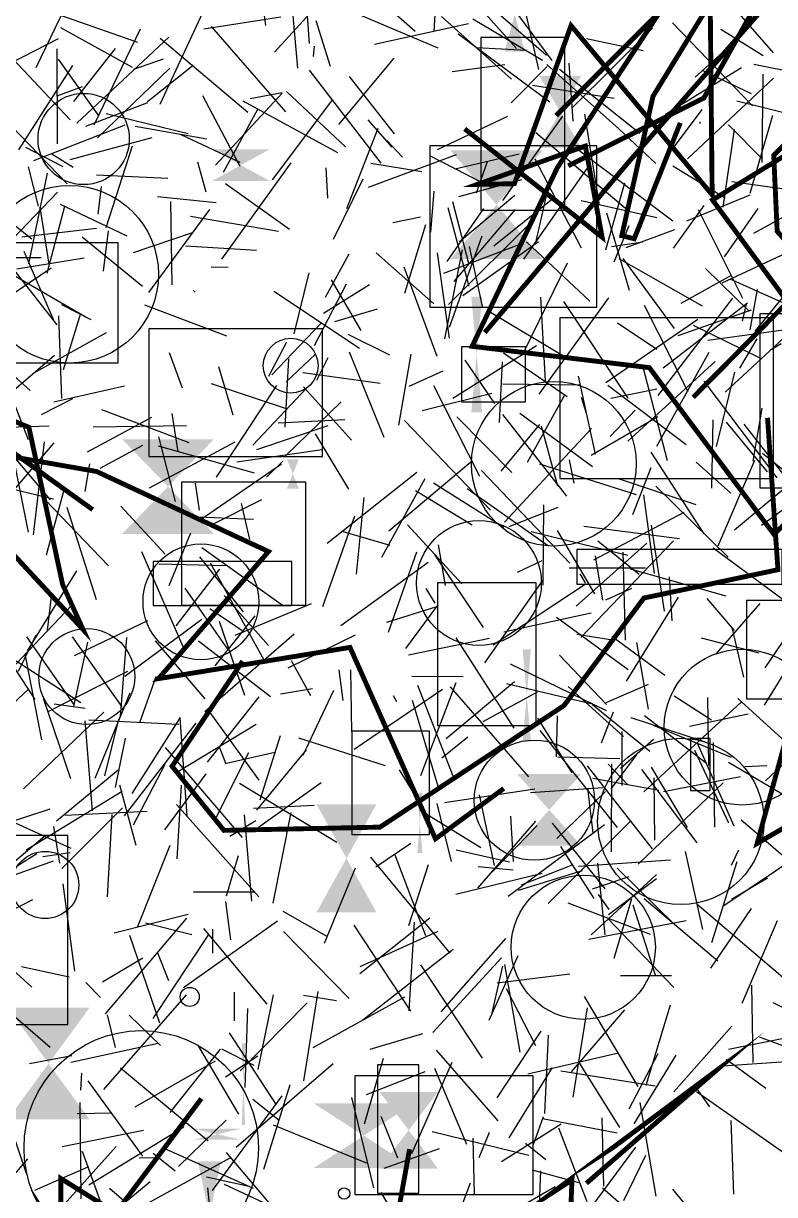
# Model space of a CAD drawing. Extents: x 39652501 to 39653363, y 39457785 to 39458687.
# Drawn here: x 39653033.3 to 39653110.2, y 39458307.1 to 39458427.1 of the extents above; entities that cross this region are included whole.
import ezdxf

# ---------------------------------------------------------------- set-up
doc = ezdxf.new("R2010")
doc.units = 0
doc.layers.get('0').update_dxf_attribs({"linetype": 'CONTINUOUS'})

msp = doc.modelspace()

# ---------------------------------------------------------------- linework, layer by layer
for p, q in [((39653063.8236, 39458434.742), (39653073.3767, 39458426.2885)), ((39653075.3291, 39458426.2675), (39653075.8608, 39458435.3297)), ((39653061.9146, 39458433.484), (39653062.5291, 39458425.0163)), ((39653039.3222, 39458432.4919), (39653034.5347, 39458422.5347)), ((39653058.0855, 39458426.8784), (39653057.3127, 39458432.7211)), ((39653080.3468, 39458432.8262), (39653087.3892, 39458423.2737)), ((39653110.1071, 39458424.0801), (39653102.6657, 39458432.6)), ((39653066.3627, 39458432.2386), (39653058.971, 39458424.1295)), ((39653083.7538, 39458424.5309), (39653077.5084, 39458431.5283)), ((39653086.8485, 39458423.8123), (39653078.267, 39458431.2854)), ((39653060.7087, 39458429.3945), (39653061.3477, 39458422.4841)), ((39653086.0445, 39458422.3567), (39653084.6308, 39458428.6625)), ((39653044.9776, 39458425.1393), (39653035.0519, 39458428.6107)), ((39653051.6433, 39458428.2308), (39653047.2345, 39458418.7877)), ((39653051.7236, 39458426.5436), (39653059.6192, 39458427.7682)), ((39653075.7472, 39458424.5405), (39653066.8516, 39458428.2942)), ((39653083.2444, 39458421.3752), (39653076.0992, 39458427.799)), ((39653079.3028, 39458427.5673), (39653086.4342, 39458423.3015)), ((39653028.8707, 39458426.9353), (39653038.0275, 39458417.1865)), ((39653044.4456, 39458422.5772), (39653037.08, 39458426.643)), ((39653040.5088, 39458416.6899), (39653045.2559, 39458426.5446)), ((39653060.132, 39458418.0065), (39653052.5145, 39458426.76)), ((39653063.1998, 39458427.3889), (39653064.6716, 39458422.701)), ((39653069.219, 39458424.961), (39653078.8425, 39458427.0689)), ((39653089.5064, 39458418.4793), (39653097.7086, 39458426.5961)), ((39653107.9342, 39458418.6476), (39653099.7359, 39458427.158)), ((39653109.0372, 39458423.7778), (39653104.7135, 39458426.4544)), ((39653036.8134, 39458425.4921), (39653027.0016, 39458420.5122)), ((39653038.7156, 39458416.8736), (39653048.1358, 39458425.6621)), ((39653056.2361, 39458417.9589), (39653047.2646, 39458425.5271)), ((39653077.7851, 39458426.002), (39653087.1817, 39458419.0597)), ((39653096.7618, 39458424.2796), (39653090.9414, 39458425.4997)), ((39653105.9396, 39458425.0472), (39653102.0663, 39458421.5668)), ((39653036.7528, 39458414.7346), (39653036.728, 39458424.4714)), ((39653038.4119, 39458419.0776), (39653042.672, 39458424.5054)), ((39653062.9854, 39458423.6813), (39653063.0604, 39458424.7374)), ((39653084.7939, 39458424.3233), (39653079.6638, 39458424.5759)), ((39653032.7949, 39458414.1263), (39653038.3106, 39458422.7671)), ((39653040.9976, 39458417.5918), (39653036.8488, 39458423.4221)), ((39653047.584, 39458423.427), (39653044.5324, 39458422.3455)), ((39653045.9768, 39458419.092), (39653050.6332, 39458422.7928)), ((39653071.2136, 39458423.5221), (39653065.5373, 39458416.7274)), ((39653082.5744, 39458422.8339), (39653077.1768, 39458422.1255)), ((39653083.2247, 39458418.9377), (39653086.9124, 39458422.6573)), ((39653094.2582, 39458416.27), (39653086.8707, 39458422.8828)), ((39653089.5852, 39458417.0675), (39653089.1491, 39458423.0114)), ((39653112.7351, 39458421.9577), (39653108.0794, 39458422.8631)), ((39653040.8534, 39458415.3649), (39653048.2686, 39458422.4994)), ((39653069.8933, 39458412.7548), (39653062.5474, 39458422.3033)), ((39653071.2736, 39458415.7688), (39653066.6516, 39458421.6607)), ((39653088.1611, 39458422.4065), (39653096.4014, 39458415.8434)), ((39653099.049, 39458417.7872), (39653106.8352, 39458422.5811)), ((39653101.3002, 39458413.2185), (39653110.0966, 39458421.4656)), ((39653107.8304, 39458419.8718), (39653102.9025, 39458422.2121)), ((39653108.9517, 39458412.8328), (39653109.047, 39458421.883)), ((39653039.2611, 39458420.5861), (39653036.6901, 39458419.622)), ((39653085.423, 39458420.7454), (39653093.781, 39458419.4344)), ((39653051.5972, 39458419.6803), (39653055.429, 39458412.4661)), ((39653059.7648, 39458419.9251), (39653052.939, 39458412.5668)), ((39653055.7233, 39458419.1662), (39653065.421, 39458413.8629)), ((39653056.4754, 39458419.3736), (39653059.756, 39458419.9876)), ((39653058.7853, 39458411.0475), (39653064.9563, 39458419.2907)), ((39653066.2416, 39458414.4442), (39653060.1928, 39458420.0984)), ((39653112.5568, 39458417.5668), (39653106.3569, 39458419.1132)), ((39653045.971, 39458418.9533), (39653039.5997, 39458416.5153)), ((39653053.7681, 39458411.838), (39653057.2804, 39458418.3027)), ((39653099.8593, 39458414.3291), (39653102.7945, 39458418.2694)), ((39653037.7222, 39458410.6579), (39653031.025, 39458417.5892)), ((39653034.3137, 39458413.0277), (39653043.68, 39458416.6854)), ((39653050.1241, 39458415.7793), (39653041.731, 39458417.8292)), ((39653068.5519, 39458417.1878), (39653071.0146, 39458414.408)), ((39653082.8618, 39458417.5499), (39653075.6572, 39458414.126)), ((39653088.485, 39458417.5874), (39653082.3416, 39458408.9296)), ((39653090.7242, 39458417.7938), (39653092.2465, 39458408.4711)), ((39653102.5931, 39458416.8162), (39653102.582, 39458416.9828)), ((39653108.9824, 39458413.1591), (39653105.4734, 39458416.6912)), ((39653107.7213, 39458409.7041), (39653110.0438, 39458417.6922)), ((39653044.7109, 39458416.5549), (39653052.056, 39458415.2433)), ((39653049.3647, 39458415.7085), (39653055.4182, 39458412.8617)), ((39653069.5564, 39458416.3317), (39653066.3397, 39458408.08)), ((39653094.9503, 39458408.1086), (39653085.7595, 39458415.8556)), ((39653098.0431, 39458412.7179), (39653094.2843, 39458416.2598)), ((39653104.9366, 39458408.2656), (39653106.0972, 39458416.2244)), ((39653033.4817, 39458414.4156), (39653037.275, 39458412.4351)), ((39653038.0274, 39458413.1392), (39653046.4583, 39458415.3785)), ((39653041.7392, 39458406.1768), (39653044.4397, 39458414.5503)), ((39653072.0849, 39458413.3672), (39653070.4966, 39458415.0759)), ((39653099.7752, 39458406.8292), (39653089.8412, 39458414.3138)), ((39653036.1477, 39458413.723), (39653038.349, 39458412.366)), ((39653068.6009, 39458410.3055), (39653077.633, 39458413.658)), ((39653074.8437, 39458413.5616), (39653081.1645, 39458410.2862)), ((39653077.4678, 39458412.1736), (39653084.0601, 39458413.7088)), ((39653085.6379, 39458413.1997), (39653090.4002, 39458404.1017)), ((39653034.7861, 39458408.3693), (39653033.7769, 39458412.3729)), ((39653051.0872, 39458412.8958), (39653051.9361, 39458409.8312)), ((39653060.6462, 39458412.8033), (39653053.5336, 39458402.9389)), ((39653064.4445, 39458409.1614), (39653064.2732, 39458412.2913)), ((39653074.0862, 39458411.8835), (39653068.8544, 39458412.7221)), ((39653080.7692, 39458412.9107), (39653079.6247, 39458409.6982)), ((39653084.5098, 39458402.9212), (39653091.0045, 39458412.2074)), ((39653105.1331, 39458409.1685), (39653099.7807, 39458412.4666)), ((39653034.1156, 39458404.9591), (39653025.5145, 39458411.777)), ((39653033.7912, 39458402.429), (39653035.7218, 39458411.7348)), ((39653040.7304, 39458411.5796), (39653048.0507, 39458411.2332)), ((39653053.943, 39458410.6707), (39653060.518, 39458405.9829)), ((39653068.0381, 39458411.1376), (39653065.0036, 39458404.9327)), ((39653084.2724, 39458411.0606), (39653077.8225, 39458409.3018)), ((39653092.9269, 39458403.8934), (39653094.8723, 39458410.7419)), ((39653114.2865, 39458409.6567), (39653105.8274, 39458410.8582)), ((39653036.7528, 39458409.774), (39653027.7028, 39458400.4041)), ((39653041.2043, 39458410.3663), (39653040.8607, 39458407.5364)), ((39653075.0018, 39458405.6856), (39653075.3349, 39458409.9047)), ((39653083.6121, 39458409.4434), (39653077.9391, 39458404.7127)), ((39653087.0547, 39458410.4778), (39653085.6827, 39458404.4606)), ((39653101.2296, 39458406.869), (39653107.7256, 39458409.5022)), ((39653115.3713, 39458409.5938), (39653108.0499, 39458405.5444)), ((39653034.9231, 39458408.2526), (39653035.8667, 39458402.4191)), ((39653037.4617, 39458408.3212), (39653035.6588, 39458401.4386)), ((39653043.8933, 39458405.2677), (39653037.0434, 39458408.5102)), ((39653053.0054, 39458408.6893), (39653046.9953, 39458409.2992)), ((39653048.3227, 39458408.8423), (39653048.4659, 39458400.2929)), ((39653078.8953, 39458402.4716), (39653077.2421, 39458408.8118)), ((39653087.4969, 39458409.1218), (39653081.4369, 39458404.2455)), ((39653090.407, 39458408.9261), (39653098.15, 39458407.1875)), ((39653099.8483, 39458404.0386), (39653102.9919, 39458408.4347)), ((39653046.0989, 39458399.4978), (39653052.3519, 39458408.0292)), ((39653059.4038, 39458405.7685), (39653050.3798, 39458407.2874)), ((39653073.9223, 39458407.2192), (39653071.0875, 39458406.6578)), ((39653076.6734, 39458402.6813), (39653080.4376, 39458408.103)), ((39653078.914, 39458400.132), (39653076.7742, 39458408.1761)), ((39653085.6504, 39458407.0926), (39653076.8151, 39458398.2828)), ((39653083.639, 39458408.0236), (39653077.3347, 39458400.6467)), ((39653095.3319, 39458399.7158), (39653093.0091, 39458407.6502)), ((39653102.3989, 39458408.0133), (39653106.9346, 39458398.915)), ((39653108.5023, 39458408.1246), (39653105.0336, 39458403.1712)), ((39653033.1078, 39458405.2176), (39653040.7297, 39458406.1027)), ((39653072.3137, 39458399.439), (39653074.4751, 39458406.4895)), ((39653093.7776, 39458402.6462), (39653095.322, 39458406.39)), ((39653095.0166, 39458404.1227), (39653099.991, 39458405.972)), ((39653045.4462, 39458400.1324), (39653039.2735, 39458405.1716)), ((39653041.4705, 39458401.6801), (39653041.9537, 39458405.8132)), ((39653044.5383, 39458403.6215), (39653050.5729, 39458405.6532)), ((39653076.9098, 39458395.9656), (39653080.2463, 39458405.3153)), ((39653078.2565, 39458399.2041), (39653086.0356, 39458404.7342)), ((39653084.7862, 39458404.7091), (39653091.2705, 39458398.6088)), ((39653096.7151, 39458404.6594), (39653093.5145, 39458404.1716)), ((39653104.8539, 39458400.4903), (39653114.0883, 39458404.8339)), ((39653030.5821, 39458403.9108), (39653036.6925, 39458396.1867)), ((39653036.3933, 39458396.5821), (39653033.3442, 39458403.7067)), ((39653049.866, 39458404.3025), (39653057.1445, 39458403.8361)), ((39653064.186, 39458399.0166), (39653066.6282, 39458403.4599)), ((39653075.2935, 39458398.3353), (39653069.3918, 39458403.5838)), ((39653076.9223, 39458394.8193), (39653075.6865, 39458403.5638)), ((39653084.4623, 39458404.5675), (39653076.3052, 39458401.4553)), ((39653076.4162, 39458394.7415), (39653078.2495, 39458403.8705)), ((39653078.9251, 39458404.2216), (39653080.2953, 39458397.9266)), ((39653108.211, 39458395.5404), (39653115.1906, 39458404.0778)), ((39653025.6188, 39458403.102), (39653035.0642, 39458403.0835)), ((39653039.4635, 39458403.0252), (39653032.5624, 39458401.8894)), ((39653088.9536, 39458402.5019), (39653084.6136, 39458393.6251)), ((39653094.2433, 39458402.9934), (39653102.7811, 39458398.1571)), ((39653099.9497, 39458395.8323), (39653094.7136, 39458403.0043)), ((39653029.7896, 39458397.7719), (39653036.098, 39458402.0516)), ((39653031.392, 39458401.7846), (39653039.5933, 39458397.0367)), ((39653052.5007, 39458402.1353), (39653054.2212, 39458402.0869)), ((39653060.9913, 39458395.2644), (39653062.5292, 39458401.53)), ((39653072.2152, 39458402.1339), (39653075.6167, 39458392.9829)), ((39653100.6245, 39458398.4164), (39653105.8088, 39458401.2957)), ((39653103.1189, 39458401.9691), (39653107.6176, 39458397.5823)), ((39653066.3348, 39458400.3574), (39653063.0257, 39458394.031)), ((39653068.7052, 39458400.3083), (39653063.987, 39458397.3412)), ((39653064.7675, 39458400.8055), (39653067.8149, 39458395.6168)), ((39653115.3227, 39458396.5416), (39653105.6454, 39458400.8802)), ((39653050.6561, 39458399.7389), (39653050.8585, 39458399.5445)), ((39653058.9035, 39458399.6286), (39653067.6947, 39458393.7875)), ((39653093.1864, 39458398.9726), (39653086.0712, 39458389.0814)), ((39653086.7375, 39458390.4485), (39653086.2795, 39458399.0255)), ((39653098.2973, 39458388.9641), (39653105.9199, 39458398.9244)), ((39653107.7102, 39458395.6931), (39653108.4723, 39458399.807)), ((39653040.1979, 39458396.7076), (39653037.2009, 39458398.2422)), ((39653045.6639, 39458398.2367), (39653054.0628, 39458395.0533)), ((39653069.504, 39458397.8129), (39653065.1356, 39458396.4911)), ((39653089.1872, 39458392.6164), (39653080.7649, 39458397.6566)), ((39653095.2079, 39458388.673), (39653088.6238, 39458398.5729)), ((39653101.3603, 39458389.343), (39653096.879, 39458398.1801)), ((39653107.4363, 39458398.4069), (39653098.8053, 39458391.7483)), ((39653107.8232, 39458397.6855), (39653100.3114, 39458395.0664)), ((39653106.9393, 39458396.5851), (39653107.3489, 39458398.3011)), ((39653036.8451, 39458397.1109), (39653037.1625, 39458388.6434)), ((39653037.3608, 39458391.6324), (39653039.1258, 39458397.3875)), ((39653063.739, 39458396.3297), (39653058.7012, 39458391.0571)), ((39653102.3605, 39458396.754), (39653092.909, 39458390.2575)), ((39653098.1623, 39458393.6744), (39653094.1144, 39458396.3657)), ((39653033.9306, 39458389.4516), (39653026.8224, 39458395.888)), ((39653034.2267, 39458391.1966), (39653041.7626, 39458395.3974)), ((39653066.4915, 39458395.237), (39653070.7645, 39458393.1179)), ((39653101.8635, 39458396.1724), (39653108.7089, 39458392.8272)), ((39653103.3717, 39458394.6128), (39653112.6409, 39458395.9004)), ((39653060.1906, 39458394.4064), (39653058.3526, 39458390.9093)), ((39653085.8291, 39458394.0294), (39653077.2641, 39458388.6521)), ((39653111.1303, 39458394.8408), (39653105.1405, 39458389.2828)), ((39653106.6399, 39458391.7621), (39653108.4364, 39458394.7558)), ((39653109.8961, 39458393.6865), (39653110.8755, 39458394.2683)), ((39653027.956, 39458385.8233), (39653036.437, 39458393.0746)), ((39653033.7686, 39458384.4201), (39653030.3145, 39458393.2439)), ((39653049.5593, 39458389.6949), (39653048.2039, 39458393.3134)), ((39653060.0738, 39458385.7073), (39653060.4576, 39458392.7084)), ((39653060.1728, 39458390.3616), (39653063.1686, 39458393.171)), ((39653063.3213, 39458390.524), (39653064.4873, 39458392.8467)), ((39653070.2028, 39458384.646), (39653066.6623, 39458393.3842)), ((39653072.9308, 39458393.1952), (39653071.6979, 39458385.9042)), ((39653082.4302, 39458393.3233), (39653088.958, 39458388.8327)), ((39653103.4692, 39458393.3417), (39653098.126, 39458383.7137)), ((39653053.2231, 39458391.9116), (39653054.709, 39458386.979)), ((39653076.2322, 39458391.452), (39653072.7499, 39458389.8599)), ((39653081.5612, 39458388.1372), (39653078.4969, 39458392.5575)), ((39653082.3052, 39458392.3854), (39653081.9936, 39458386.1799)), ((39653104.1363, 39458392.4338), (39653095.1598, 39458384.2568)), ((39653096.7041, 39458391.8885), (39653099.1993, 39458382.3032)), ((39653061.8886, 39458391.3143), (39653069.7924, 39458390.2034)), ((39653090.0792, 39458390.9162), (39653091.822, 39458382.9411)), ((39653102.978, 39458390.4184), (39653110.4467, 39458380.5273)), ((39653104.2728, 39458383.7276), (39653106.1407, 39458391.3301)), ((39653036.3587, 39458388.309), (39653043.6056, 39458389.9403)), ((39653052.4983, 39458390.1926), (39653060.0843, 39458387.6433)), ((39653053.0486, 39458380.5855), (39653059.2232, 39458389.9855)), ((39653062.2476, 39458389.716), (39653056.7607, 39458383.8437)), ((39653061.9482, 39458389.8537), (39653066.8734, 39458384.3657)), ((39653081.2508, 39458389.1459), (39653074.1138, 39458387.3963)), ((39653075.2594, 39458389.9704), (39653079.9681, 39458380.6725)), ((39653082.3624, 39458390.1435), (39653090.2445, 39458390.0501)), ((39653093.123, 39458390.0061), (39653101.1653, 39458383.927)), ((39653093.4416, 39458388.6771), (39653098.1557, 39458389.6412)), ((39653035.1187, 39458387.0161), (39653038.3071, 39458388.6482)), ((39653065.8201, 39458388.29), (39653060.1037, 39458382.7614)), ((39653084.9044, 39458382.1287), (39653088.7022, 39458388.9541)), ((39653090.9828, 39458387.0131), (39653090.4335, 39458388.7471)), ((39653039.8076, 39458383.1895), (39653046.4159, 39458386.7367)), ((39653050.2509, 39458384.1056), (39653041.2906, 39458387.4647)), ((39653048.4626, 39458387.0919), (39653049.0871, 39458383.1833)), ((39653077.6529, 39458386.7556), (39653083.2942, 39458381.0425)), ((39653082.3269, 39458387.0147), (39653088.9016, 39458378.6408)), ((39653091.5499, 39458381.6343), (39653084.1269, 39458387.1175)), ((39653091.4072, 39458382.8526), (39653098.2599, 39458386.8106)), ((39653093.3518, 39458384.7591), (39653095.9378, 39458387.4584)), ((39653108.0144, 39458382.2358), (39653108.9442, 39458387.6673)), ((39653035.8848, 39458385.8018), (39653029.0266, 39458385.5866)), ((39653049.9626, 39458385.8527), (39653040.4118, 39458385.7036)), ((39653064.4498, 39458385.8287), (39653057.1221, 39458383.394)), ((39653066.1868, 39458386.4631), (39653059.3645, 39458386.0996)), ((39653072.3041, 39458386.3928), (39653081.1042, 39458377.1863)), ((39653086.118, 39458385.9898), (39653082.1761, 39458381.1841)), ((39653082.534, 39458375.9769), (39653091.4594, 39458385.5598)), ((39653086.3136, 39458385.8361), (39653087.9737, 39458379.6993)), ((39653103.9013, 39458386.4724), (39653103.7323, 39458379.4413)), ((39653109.4943, 39458381.1312), (39653105.2799, 39458386.2245)), ((39653113.2176, 39458378.1667), (39653107.0972, 39458386.002)), ((39653036.0347, 39458378.246), (39653030.5898, 39458384.6522)), ((39653031.8063, 39458384.6696), (39653033.734, 39458374.9419)), ((39653047.1048, 39458384.7244), (39653048.802, 39458378.0812)), ((39653063.1488, 39458385.0316), (39653066.542, 39458379.3576)), ((39653036.3548, 39458384.0827), (39653032.0623, 39458379.0325)), ((39653034.3002, 39458374.6723), (39653035.4087, 39458384.1883)), ((39653041.1216, 39458381.5082), (39653045.4946, 39458383.8598)), ((39653046.1777, 39458379.4835), (39653054.9478, 39458384.1921)), ((39653047.0447, 39458383.7966), (39653056.8936, 39458381.0301)), ((39653063.8587, 39458383.3953), (39653055.1276, 39458382.1022)), ((39653102.9886, 39458374.7572), (39653097.5521, 39458383.1535)), ((39653039.5692, 39458379.1108), (39653040.0414, 39458381.9526)), ((39653059.6975, 39458381.9289), (39653051.3638, 39458376.168)), ((39653058.172, 39458380.5921), (39653059.8188, 39458382.2284)), ((39653070.6815, 39458375.0738), (39653079.0821, 39458382.137)), ((39653086.1391, 39458381.951), (39653096.0257, 39458378.8068)), ((39653089.6625, 39458379.9663), (39653089.2125, 39458382.3735)), ((39653102.1903, 39458382.1215), (39653105.7435, 39458378.9259)), ((39653104.443, 39458373.5569), (39653108.1802, 39458382.3251)), ((39653114.6056, 39458378.4719), (39653108.9813, 39458383.0235)), ((39653064.3633, 39458373.8271), (39653073.5698, 39458381.0957)), ((39653089.2444, 39458371.772), (39653080.1712, 39458381.2744)), ((39653095.6924, 39458376.7592), (39653097.5645, 39458381.5696)), ((39653115.9182, 39458380.7865), (39653108.8846, 39458375.632)), ((39653036.3394, 39458378.3388), (39653031.1958, 39458379.5527)), ((39653050.857, 39458379.973), (39653051.2739, 39458377.213)), ((39653074.3938, 39458380.4213), (39653069.9413, 39458372.3322)), ((39653082.459, 39458375.4142), (39653075.2808, 39458379.9681)), ((39653094.2837, 39458380.4009), (39653102.1455, 39458377.7804)), ((39653098.0344, 39458379.6454), (39653105.4421, 39458372.3974)), ((39653106.1097, 39458375.191), (39653111.9042, 39458380.0233)), ((39653041.9728, 39458371.488), (39653035.465, 39458378.2453)), ((39653037.3997, 39458379.2367), (39653035.5964, 39458372.5802)), ((39653057.6452, 39458378.2604), (39653052.5655, 39458375.6833)), ((39653068.1246, 39458378.4932), (39653067.329, 39458370.6251)), ((39653073.4326, 39458379.2171), (39653079.2264, 39458375.7)), ((39653087.06, 39458373.5032), (39653078.7123, 39458379.3782)), ((39653097.9123, 39458370.7158), (39653096.8285, 39458378.774)), ((39653040.7443, 39458367.9921), (39653037.7208, 39458377.4747)), ((39653043.2459, 39458377.609), (39653047.7888, 39458372.6881)), ((39653055.5497, 39458377.8924), (39653056.4134, 39458374.1756)), ((39653088.0198, 39458377.4631), (39653082.9956, 39458375.479)), ((39653086.5313, 39458377.7396), (39653086.4815, 39458369.497)), ((39653050.3749, 39458376.5459), (39653056.8314, 39458376.2896)), ((39653063.9298, 39458367.33), (39653067.1999, 39458376.6178)), ((39653091.7037, 39458372.1041), (39653100.9519, 39458377.0067)), ((39653050.3643, 39458374.8448), (39653048.1377, 39458369.4277)), ((39653070.8257, 39458373.5802), (39653065.8934, 39458375.0091)), ((39653072.6198, 39458375.6932), (39653078.1555, 39458369.6354)), ((39653095.169, 39458372.5448), (39653085.2582, 39458374.9931)), ((39653091.7869, 39458368.626), (39653087.9689, 39458375.1008)), ((39653100.4586, 39458374.2765), (39653090.682, 39458375.5419)), ((39653097.5812, 39458375.6715), (39653098.9106, 39458366.8451)), ((39653076.5095, 39458369.4931), (39653075.7757, 39458373.6516)), ((39653089.8778, 39458367.368), (39653097.1212, 39458373.8285)), ((39653090.3753, 39458364.1374), (39653099.8673, 39458374.0634)), ((39653092.0896, 39458374.0466), (39653096.341, 39458370.6484)), ((39653045.3611, 39458372.9734), (39653049.5899, 39458363.2365)), ((39653055.8093, 39458366.7708), (39653051.3308, 39458372.431)), ((39653059.9036, 39458367.3542), (39653051.5232, 39458373.3264)), ((39653070.645, 39458364.6875), (39653073.5719, 39458372.9167)), ((39653080.3828, 39458365.1737), (39653075.4377, 39458372.5788)), ((39653092.615, 39458367.9724), (39653091.8558, 39458372.5105)), ((39653094.6542, 39458372.8791), (39653094.8992, 39458363.8918)), ((39653103.9051, 39458373.3364), (39653113.6874, 39458366.1135)), ((39653053.9858, 39458371.4972), (39653047.1244, 39458371.6627)), ((39653053.3447, 39458371.1689), (39653048.8567, 39458365.3435)), ((39653052.3998, 39458371.8046), (39653057.8688, 39458361.8506)), ((39653074.7244, 39458371.8369), (39653065.7756, 39458365.3556)), ((39653086.3794, 39458372.0206), (39653083.8399, 39458370.826)), ((39653096.9809, 39458371.2616), (39653089.1666, 39458371.2566)), ((39653105.2427, 39458368.3976), (39653095.4458, 39458371.1515)), ((39653038.6897, 39458370.9834), (39653033.6302, 39458362.7988)), ((39653080.525, 39458361.5669), (39653086.4772, 39458369.997)), ((39653090.2695, 39458370.6894), (39653090.8001, 39458369.7646)), ((39653099.4272, 39458370.3515), (39653099.6797, 39458365.8518)), ((39653115.3443, 39458370.088), (39653109.1963, 39458361.0551)), ((39653049.777, 39458369.1967), (39653054.1486, 39458362.9427)), ((39653075.454, 39458367.6773), (39653074.5227, 39458369.1747)), ((39653081.3791, 39458363.3977), (39653090.8992, 39458369.6811)), ((39653095.5568, 39458369.1595), (39653092.8812, 39458367.9876)), ((39653029.9871, 39458358.8058), (39653038.2093, 39458367.4654)), ((39653036.1371, 39458368.616), (39653035.6848, 39458364.9151)), ((39653053.833, 39458368.4421), (39653058.3659, 39458363.3153)), ((39653054.9321, 39458364.3853), (39653062.775, 39458367.6366)), ((39653072.4458, 39458363.0352), (39653075.7282, 39458367.4802)), ((39653100.3342, 39458368.2862), (39653095.0072, 39458359.6769)), ((39653103.2635, 39458368.1393), (39653106.0797, 39458364.8719)), ((39653104.2541, 39458362.5041), (39653108.7389, 39458367.6461)), ((39653034.4535, 39458357.7928), (39653028.3811, 39458367.1214)), ((39653052.3464, 39458367.1113), (39653055.8545, 39458364.7368)), ((39653056.9738, 39458366.3527), (39653052.8795, 39458361.2595)), ((39653075.4757, 39458367.2673), (39653070.4559, 39458365.703)), ((39653082.4696, 39458364.7136), (39653091.4115, 39458366.6617)), ((39653115.2299, 39458367.1308), (39653109.1567, 39458357.2137)), ((39653038.4883, 39458362.3172), (39653046.0051, 39458365.8881)), ((39653043.6554, 39458360.1718), (39653051.5257, 39458366.0258)), ((39653055.9515, 39458358.2034), (39653053.3451, 39458365.7819)), ((39653095.1978, 39458360.8366), (39653087.8625, 39458366.2126)), ((39653032.7435, 39458360.6993), (39653034.5596, 39458364.4172)), ((39653038.4301, 39458357.3017), (39653033.5868, 39458364.2068)), ((39653043.3536, 39458357.0479), (39653038.2957, 39458364.2221)), ((39653043.8294, 39458364.1487), (39653043.1589, 39458356.0633)), ((39653060.9966, 39458364.4907), (39653051.8403, 39458356.5318)), ((39653060.3847, 39458361.0436), (39653067.2857, 39458364.405)), ((39653081.0056, 39458364.0293), (39653072.7192, 39458362.3384)), ((39653083.5212, 39458354.862), (39653077.5834, 39458364.1298)), ((39653089.9643, 39458364.4876), (39653093.5979, 39458363.9249)), ((39653098.9605, 39458360.2666), (39653093.5407, 39458364.2399)), ((39653108.6176, 39458362.5317), (39653102.707, 39458364.0664)), ((39653107.059, 39458360.0874), (39653105.9055, 39458365.0265)), ((39653039.1501, 39458357.4583), (39653030.5513, 39458362.9582)), ((39653038.4119, 39458357.0692), (39653039.8569, 39458363.6639)), ((39653046.7467, 39458363.8162), (39653051.8498, 39458357.8481)), ((39653051.2078, 39458363.8129), (39653058.5593, 39458358.0985)), ((39653097.3034, 39458356.7966), (39653096.112, 39458363.643)), ((39653035.1244, 39458353.6702), (39653033.4204, 39458362.4714)), ((39653060.6731, 39458361.7769), (39653062.6771, 39458358.1997)), ((39653088.1769, 39458362.3297), (39653092.9987, 39458357.2863)), ((39653035.843, 39458356.5825), (39653043.9532, 39458360.6913)), ((39653066.0257, 39458357.6848), (39653065.6164, 39458360.8459)), ((39653066.7496, 39458360.8276), (39653066.8679, 39458354.4883)), ((39653092.986, 39458356.6383), (39653083.1554, 39458361.4265)), ((39653046.8116, 39458360.1057), (39653045.1369, 39458355.3993)), ((39653073.0322, 39458360.1856), (39653078.2936, 39458360.1372)), ((39653073.6214, 39458359.2657), (39653077.2602, 39458349.9583)), ((39653077.5683, 39458359.5049), (39653073.9254, 39458349.9625)), ((39653076.5657, 39458353.793), (39653083.5778, 39458359.6265)), ((39653076.9665, 39458359.0908), (39653085.006, 39458349.8593)), ((39653091.5278, 39458357.3328), (39653082.7528, 39458359.3976)), ((39653089.0574, 39458359.1119), (39653094.7327, 39458353.9988)), ((39653097.2707, 39458359.3179), (39653092.9393, 39458357.4483)), ((39653027.3298, 39458352.8856), (39653033.7757, 39458358.8583)), ((39653035.271, 39458357.9185), (39653038.087, 39458349.703)), ((39653044.1514, 39458358.4566), (39653040.5837, 39458349.7124)), ((39653052.1171, 39458351.3673), (39653057.4101, 39458358.0642)), ((39653062.87, 39458358.8993), (39653059.5762, 39458358.3443)), ((39653061.9251, 39458352.0939), (39653065.0506, 39458358.7505)), ((39653067.1427, 39458352.7121), (39653076.1843, 39458358.8381)), ((39653071.5134, 39458357.5637), (39653071.1553, 39458358.1685)), ((39653085.8916, 39458358.5335), (39653080.3135, 39458355.4904)), ((39653103.7638, 39458355.6767), (39653099.9202, 39458358.1193)), ((39653103.4764, 39458351.0393), (39653103.3895, 39458357.9842)), ((39653112.4106, 39458352.4585), (39653106.4464, 39458357.9121)), ((39653036.3909, 39458357.3557), (39653039.5687, 39458356.8929)), ((39653057.4126, 39458349.5171), (39653052.0984, 39458356.8402)), ((39653073.0841, 39458357.7133), (39653075.8258, 39458348.5849)), ((39653091.5475, 39458357.2899), (39653097.427, 39458352.5056)), ((39653106.7802, 39458357.5183), (39653096.8094, 39458348.333)), ((39653033.2611, 39458348.6528), (39653041.5005, 39458356.4974)), ((39653040.3314, 39458346.3865), (39653039.579, 39458355.6129)), ((39653039.945, 39458355.6972), (39653049.1818, 39458355.2677)), ((39653041.5854, 39458349.9782), (39653043.0308, 39458355.7691)), ((39653049.3075, 39458355.942), (39653044.3522, 39458348.15)), ((39653049.2882, 39458355.8931), (39653049.9927, 39458345.897)), ((39653085.9055, 39458355.8716), (39653089.4417, 39458350.2873)), ((39653087.9236, 39458356.1358), (39653087.8413, 39458351.9279)), ((39653092.4837, 39458353.3459), (39653093.7239, 39458356.54)), ((39653103.0352, 39458353.4519), (39653095.5211, 39458355.9263)), ((39653103.2352, 39458351.2319), (39653096.8953, 39458356.1203)), ((39653107.5203, 39458356.3), (39653101.5065, 39458355.0308)), ((39653050.9339, 39458355.3652), (39653043.5856, 39458345.8883)), ((39653048.7918, 39458350.259), (39653057.0821, 39458355.2544)), ((39653086.1718, 39458354.6264), (39653094.0724, 39458344.665)), ((39653094.5975, 39458348.9857), (39653094.5807, 39458354.5232)), ((39653105.7839, 39458351.8533), (39653097.81, 39458355.1298)), ((39653109.277, 39458349.4506), (39653114.8853, 39458354.7434)), ((39653042.6956, 39458348.7709), (39653043.7046, 39458353.8241)), ((39653059.5446, 39458354.0706), (39653057.4793, 39458347.4841)), ((39653070.3335, 39458350.9978), (39653061.4837, 39458353.8434)), ((39653078.7727, 39458353.9485), (39653076.1121, 39458351.7948)), ((39653094.4129, 39458350.7487), (39653097.7916, 39458353.7249)), ((39653106.0804, 39458344.8254), (39653102.2709, 39458353.3764)), ((39653104.107, 39458344.7058), (39653103.9383, 39458353.3743)), ((39653055.703, 39458343.6506), (39653047.7976, 39458352.8732)), ((39653053.0491, 39458345.769), (39653056.3615, 39458352.3694)), ((39653054.0338, 39458351.1566), (39653053.2939, 39458353.0175)), ((39653054.0593, 39458351.2524), (39653059.0016, 39458352.4031)), ((39653057.1689, 39458346.4481), (39653062.2615, 39458352.6504)), ((39653087.9977, 39458351.9214), (39653094.3652, 39458351.7422)), ((39653096.0422, 39458352.1015), (39653093.4262, 39458348.6272)), ((39653101.9942, 39458352.6029), (39653105.4799, 39458345.1517)), ((39653044.5272, 39458344.9644), (39653047.7746, 39458351.1621)), ((39653091.0155, 39458351.0073), (39653097.6861, 39458342.4874)), ((39653093.1576, 39458351.1528), (39653095.1644, 39458349.054)), ((39653093.495, 39458351.2047), (39653093.4557, 39458342.1829)), ((39653101.2824, 39458344.685), (39653097.5849, 39458350.8522)), ((39653113.5127, 39458346.6107), (39653105.4877, 39458351.3469)), ((39653107.1589, 39458350.9164), (39653109.4266, 39458351.0141)), ((39653036.6355, 39458345.3591), (39653042.9595, 39458350.5908)), ((39653047.7248, 39458344.4454), (39653051.9933, 39458350.1719)), ((39653074.8028, 39458345.7136), (39653071.7752, 39458350.5793)), ((39653098.3665, 39458348.4626), (39653091.6072, 39458349.6831)), ((39653096.5824, 39458350.6228), (39653102.2365, 39458343.0973)), ((39653097.958, 39458343.3932), (39653097.8864, 39458349.7525)), ((39653106.7163, 39458349.8838), (39653098.8451, 39458348.3405)), ((39653043.3795, 39458348.3707), (39653033.524, 39458342.3449)), ((39653043.0902, 39458349.0612), (39653044.7594, 39458342.8569)), ((39653049.0196, 39458341.4751), (39653049.4562, 39458349.0252)), ((39653055.4012, 39458349.208), (39653065.3617, 39458343.1872)), ((39653063.7582, 39458349.2523), (39653057.3211, 39458344.6705)), ((39653085.6513, 39458348.6211), (39653076.3984, 39458347.202)), ((39653092.6183, 39458348.7274), (39653085.2147, 39458348.2435)), ((39653087.9116, 39458343.5486), (39653092.8966, 39458348.3494)), ((39653091.0534, 39458348.7165), (39653091.5776, 39458344.1047)), ((39653096.2436, 39458340.925), (39653104.9505, 39458349.2686)), ((39653057.3713, 39458337.5684), (39653048.928, 39458347.0355)), ((39653075.6136, 39458347.1243), (39653077.0744, 39458341.19)), ((39653081.504, 39458340.7724), (39653079.9939, 39458348.0141)), ((39653027.0794, 39458343.6606), (39653035.9943, 39458346.5967)), ((39653037.1935, 39458340.4842), (39653043.4161, 39458346.6982)), ((39653045.9162, 39458346.3262), (39653037.5445, 39458345.9106)), ((39653041.8516, 39458337.5715), (39653042.3548, 39458345.9954)), ((39653056.6657, 39458337.1384), (39653055.919, 39458345.9696)), ((39653056.8301, 39458346.6716), (39653063.0259, 39458346.9563)), ((39653058.8357, 39458336.9208), (39653060.6787, 39458346.1971)), ((39653080.1179, 39458342.5803), (39653073.8814, 39458346.4465)), ((39653083.1593, 39458345.8496), (39653083.4198, 39458341.2076)), ((39653038.1504, 39458342.5145), (39653031.2982, 39458345.6349)), ((39653036.996, 39458341.005), (39653036.3594, 39458344.7627)), ((39653054.4102, 39458343.7734), (39653057.0811, 39458345.4064)), ((39653085.7205, 39458345.3247), (39653079.7747, 39458338.4656)), ((39653085.8916, 39458344.8916), (39653080.4942, 39458339.3053)), ((39653092.7875, 39458344.941), (39653082.9062, 39458337.6125)), ((39653086.9984, 39458336.8858), (39653095.4269, 39458345.2739)), ((39653087.4099, 39458345.125), (39653092.8051, 39458338.3853)), ((39653116.1844, 39458337.3756), (39653106.8011, 39458345.4375)), ((39653035.4359, 39458343.7967), (39653027.6389, 39458337.225)), ((39653044.9458, 39458334.4644), (39653048.286, 39458342.8638)), ((39653072.9596, 39458343.0418), (39653069.3568, 39458340.6021)), ((39653077.5735, 39458342.373), (39653083.0558, 39458341.1494)), ((39653088.286, 39458342.7334), (39653091.7062, 39458337.4023)), ((39653102.8761, 39458334.2278), (39653101.0825, 39458342.2275)), ((39653105.0192, 39458336.6701), (39653113.7029, 39458342.5378)), ((39653105.8026, 39458340.8325), (39653106.548, 39458342.3762)), ((39653036.313, 39458341.2216), (39653027.1695, 39458337.952)), ((39653027.3586, 39458337.4568), (39653034.6111, 39458342.0274)), ((39653035.2455, 39458341.7005), (39653038.0474, 39458342.0986)), ((39653055.2388, 39458341.7879), (39653054.0265, 39458337.6544)), ((39653068.8047, 39458341.6223), (39653076.9413, 39458331.8005)), ((39653074.4702, 39458333.5823), (39653071.3248, 39458341.8496)), ((39653099.5402, 39458341.3398), (39653090.1112, 39458340.6904)), ((39653106.3529, 39458341.1467), (39653103.7373, 39458332.8531)), ((39653067.2326, 39458340.508), (39653064.0702, 39458332.8021)), ((39653072.7308, 39458334.647), (39653074.7649, 39458340.8855)), ((39653086.3914, 39458339.9619), (39653077.5578, 39458337.7987)), ((39653083.4351, 39458340.2883), (39653079.8332, 39458340.6529)), ((39653083.9782, 39458338.2589), (39653090.5322, 39458340.2533)), ((39653084.2805, 39458338.8106), (39653089.5643, 39458340.8785)), ((39653091.4115, 39458333.6599), (39653098.097, 39458339.8498)), ((39653092.0613, 39458341.017), (39653092.8246, 39458333.678)), ((39653099.9251, 39458334.7847), (39653094.0767, 39458340.5042)), ((39653037.2862, 39458338.8908), (39653038.4973, 39458329.944)), ((39653095.2699, 39458339.627), (39653091.5391, 39458338.371)), ((39653098.1151, 39458339.4213), (39653093.1962, 39458335.7113)), ((39653105.7819, 39458337.3385), (39653109.4754, 39458339.5076)), ((39653056.9531, 39458338.0553), (39653050.6809, 39458338.0542)), ((39653093.2614, 39458336.2868), (39653092.1784, 39458337.8147)), ((39653034.1714, 39458337.2637), (39653028.2371, 39458334.1901)), ((39653054.5111, 39458333.1786), (39653053.9754, 39458337.0873)), ((39653089.0305, 39458336.9685), (39653097.4673, 39458333.7451)), ((39653093.7876, 39458331.2692), (39653095.5791, 39458337.4039)), ((39653095.7005, 39458336.7535), (39653097.9701, 39458329.584)), ((39653096.853, 39458337.39), (39653104.3935, 39458331.0191)), ((39653112.2059, 39458328.3126), (39653102.2859, 39458336.7972)), ((39653107.813, 39458336.3646), (39653103.6299, 39458330.2518)), ((39653049.9606, 39458335.3729), (39653041.6444, 39458325.5934)), ((39653050.1404, 39458335.768), (39653042.5422, 39458333.8579)), ((39653059.287, 39458335.061), (39653049.6697, 39458328.245)), ((39653064.308, 39458333.5361), (39653059.8637, 39458336.0735)), ((39653074.9023, 39458335.3941), (39653067.7253, 39458329.695)), ((39653101.1637, 39458335.1129), (39653091.1746, 39458333.2142)), ((39653093.1561, 39458335.306), (39653099.8882, 39458328.27)), ((39653106.8898, 39458326.6688), (39653110.525, 39458335.1526)), ((39653050.5215, 39458333.6678), (39653045.7585, 39458334.8816)), ((39653051.7, 39458334.3082), (39653058.2043, 39458326.5574)), ((39653052.6223, 39458334.2663), (39653052.6293, 39458331.8118)), ((39653059.9094, 39458334.0083), (39653066.6365, 39458327.1495)), ((39653072.9586, 39458325.863), (39653067.1391, 39458334.6563)), ((39653067.7463, 39458330.4359), (39653075.7492, 39458334.0586)), ((39653072.7702, 39458325.88), (39653073.3192, 39458334.9838)), ((39653047.2441, 39458324.6207), (39653044.1631, 39458333.5949)), ((39653052.2032, 39458333.6966), (39653046.4964, 39458325.1036)), ((39653076.037, 39458325.785), (39653082.6831, 39458333.3077)), ((39653029.6319, 39458332.3862), (39653034.1205, 39458328.2952)), ((39653046.9856, 39458331.8382), (39653048.1063, 39458328.9992)), ((39653077.2828, 39458332.1773), (39653068.0402, 39458324.9447)), ((39653080.983, 39458324.9376), (39653083.9547, 39458331.5614)), ((39653037.9466, 39458329.3466), (39653033.074, 39458330.3816)), ((39653041.3518, 39458328.8594), (39653045.4719, 39458331.3169)), ((39653073.9208, 39458330.6041), (39653080.2524, 39458321.0492)), ((39653075.1973, 39458323.6808), (39653082.2166, 39458331.3092)), ((39653081.2844, 39458325.6729), (39653082.3573, 39458330.4765)), ((39653084.1301, 39458321.6548), (39653082.5603, 39458330.6213)), ((39653089.2376, 39458329.6512), (39653081.794, 39458328.7145)), ((39653099.6608, 39458329.4619), (39653094.4234, 39458329.4626)), ((39653041.1393, 39458327.2651), (39653039.6324, 39458328.8071)), ((39653063.4025, 39458327.8851), (39653061.9428, 39458318.7127)), ((39653082.6998, 39458328.187), (39653085.7207, 39458322.3375)), ((39653108.0255, 39458320.5965), (39653107.8812, 39458328.5259)), ((39653041.4811, 39458317.8097), (39653049.9625, 39458327.5138)), ((39653054.8663, 39458324.8736), (39653054.8877, 39458327.7862)), ((39653055.4517, 39458319.7273), (39653062.311, 39458326.6995)), ((39653057.2886, 39458319.8718), (39653058.8686, 39458327.5104)), ((39653061.9501, 39458327.4781), (39653065.3174, 39458326.9445)), ((39653072.3084, 39458327.2788), (39653062.8908, 39458322.0909)), ((39653090.6977, 39458327.3494), (39653096.1993, 39458318.1468)), ((39653110.0388, 39458326.7394), (39653112.1585, 39458325.6833)), ((39653042.6922, 39458322.1297), (39653041.8626, 39458325.4685)), ((39653047.3081, 39458322.3339), (39653044.077, 39458325.4528)), ((39653056.2168, 39458326.1376), (39653055.9388, 39458318.0287)), ((39653089.4135, 39458319.6191), (39653094.867, 39458325.9871)), ((39653091.0025, 39458326.202), (39653089.5489, 39458317.0305)), ((39653099.5142, 39458326.4538), (39653097.0132, 39458318.2478)), ((39653032.4551, 39458325.2413), (39653035.9918, 39458322.1512)), ((39653099.8982, 39458317.602), (39653105.8365, 39458324.3177)), ((39653059.1712, 39458316.2569), (39653054.3539, 39458323.6196)), ((39653068.7777, 39458321.9592), (39653074.1885, 39458323.5804)), ((39653081.778, 39458316.9757), (39653086.3037, 39458323.7867)), ((39653087.0042, 39458323.3827), (39653086.641, 39458315.3664)), ((39653105.4859, 39458321.9516), (39653114.7159, 39458323.8131)), ((39653118.004, 39458319.7418), (39653108.6701, 39458323.1801)), ((39653038.0961, 39458320.6424), (39653047.0661, 39458322.5753)), ((39653048.2727, 39458315.4545), (39653053.4575, 39458321.9695)), ((39653051.1852, 39458322.2408), (39653055.2822, 39458315.2878)), ((39653053.5566, 39458322.0082), (39653056.873, 39458320.3081)), ((39653081.8813, 39458314.6031), (39653075.566, 39458321.8607)), ((39653033.8825, 39458320.5), (39653038.1991, 39458321.3215)), ((39653044.7046, 39458316.0544), (39653052.9473, 39458320.7474)), ((39653053.9613, 39458319.1307), (39653057.2816, 39458321.2804)), ((39653068.214, 39458314.2938), (39653070.1354, 39458321.0272)), ((39653094.2087, 39458321.5504), (39653084.9207, 39458319.3977)), ((39653090.1095, 39458320.6447), (39653094.3244, 39458313.9349)), ((39653098.2545, 39458321.4832), (39653095.2716, 39458315.7972)), ((39653100.1058, 39458321.3544), (39653095.7847, 39458314.2937)), ((39653104.9038, 39458320.2545), (39653113.2144, 39458320.8011)), ((39653105.2379, 39458320.9489), (39653109.3024, 39458317.9446)), ((39653039.2125, 39458319.482), (39653039.0881, 39458317.7629)), ((39653043.1901, 39458320.0474), (39653052.1797, 39458312.5752)), ((39653064.9804, 39458320.4569), (39653055.0532, 39458311.8709)), ((39653074.3678, 39458319.6491), (39653068.3601, 39458317.2669)), ((39653073.035, 39458311.2683), (39653077.1864, 39458320.6112)), ((39653078.6732, 39458312.1809), (39653075.3973, 39458319.9722)), ((39653087.4305, 39458320.0952), (39653082.9828, 39458312.8669)), ((39653088.3091, 39458319.7249), (39653097.9703, 39458318.1928)), ((39653045.5038, 39458310.9869), (39653039.8981, 39458318.7188)), ((39653057.8874, 39458309.6751), (39653060.5926, 39458318.3318)), ((39653052.6131, 39458307.4864), (39653059.7539, 39458317.1786)), ((39653102.2032, 39458317.6347), (39653111.427, 39458311.1711)), ((39653103.5687, 39458316.0532), (39653102.2357, 39458317.9206)), ((39653039.176, 39458306.6154), (39653039.0653, 39458316.5089)), ((39653056.746, 39458316.8488), (39653059.4592, 39458314.6977)), ((39653069.1704, 39458307.7347), (39653066.9086, 39458316.991)), ((39653098.0776, 39458306.8955), (39653096.4431, 39458316.4779)), ((39653042.2275, 39458315.3981), (39653038.7515, 39458315.3273)), ((39653049.1262, 39458309.9361), (39653054.0269, 39458314.6976)), ((39653071.622, 39458310.7756), (39653069.9094, 39458315.0591)), ((39653086.4895, 39458315.0358), (39653085.4879, 39458312.1473)), ((39653086.4385, 39458314.8442), (39653094.0726, 39458313.376)), ((39653092.7346, 39458307.9116), (39653092.5428, 39458314.9162)), ((39653106.0376, 39458307.1085), (39653105.7738, 39458314.6532)), ((39653031.9494, 39458313.9102), (39653033.5628, 39458309.1615)), ((39653037.2324, 39458311.9663), (39653045.5547, 39458313.6722)), ((39653039.9671, 39458308.069), (39653049.6903, 39458314.0115)), ((39653068.5144, 39458310.252), (39653058.8833, 39458314.1648)), ((39653085.0298, 39458311.045), (39653075.1159, 39458313.4858)), ((39653082.2408, 39458310.4326), (39653088.3364, 39458314.3225)), ((39653091.0222, 39458306.3164), (39653088.1222, 39458313.8693)), ((39653079.4595, 39458307.1114), (39653079.3369, 39458312.8233)), ((39653080.9849, 39458313.4089), (39653079.9071, 39458310.8302)), ((39653084.7049, 39458312.3271), (39653086.7773, 39458310.6391)), ((39653034.8562, 39458303.1955), (39653042.7659, 39458311.9666)), ((39653042.3702, 39458303.0184), (39653039.3118, 39458311.4828)), ((39653046.5347, 39458311.2832), (39653048.8167, 39458309.5034)), ((39653047.5642, 39458311.8548), (39653056.791, 39458307.7228)), ((39653054.0213, 39458311.3774), (39653058.3958, 39458306.2137)), ((39653070.2181, 39458309.7789), (39653075.8692, 39458311.7701)), ((39653090.828, 39458304.9545), (39653096.0126, 39458311.9024)), ((39653096.9909, 39458311.0461), (39653094.7304, 39458306.422)), ((39653033.6609, 39458310.7284), (39653028.3286, 39458304.4309)), ((39653034.4116, 39458307.4907), (39653039.9505, 39458309.94)), ((39653054.388, 39458310.7908), (39653044.9129, 39458305.5687)), ((39653045.102, 39458310.8333), (39653046.8655, 39458310.8432)), ((39653052.0085, 39458308.8633), (39653056.2023, 39458307.9618)), ((39653085.3816, 39458309.5833), (39653090.1064, 39458308.2834)), ((39653085.9358, 39458301.7222), (39653086.2759, 39458309.4998)), ((39653034.0608, 39458307.5287), (39653038.3333, 39458300.8357)), ((39653042.0664, 39458307.7027), (39653048.3606, 39458302.3597)), ((39653043.8524, 39458306.4155), (39653046.2466, 39458308.3826)), ((39653052.1118, 39458307.7309), (39653052.7208, 39458302.0527)), ((39653063.738, 39458303.5007), (39653053.849, 39458308.0847)), ((39653075.7717, 39458299.5629), (39653079.0432, 39458308.2699)), ((39653087.7415, 39458307.8331), (39653082.3739, 39458304.7317)), ((39653097.5115, 39458303.4095), (39653092.5851, 39458307.6998)), ((39653102.8401, 39458303.907), (39653099.7862, 39458307.5929)), ((39653075.6712, 39458297.6642), (39653069.9006, 39458307.2758))]:
    msp.add_line(p, q)
at = {"const_width": 0.5}
for points in [[(39653089.062, 39458412.4929), (39653102.9645, 39458419.4356), (39653109.8301, 39458431.6939), (39653127.0196, 39458419.1705), (39653119.4999, 39458436.2477), (39653106.0538, 39458456.0231), (39653092.4839, 39458470.2734), (39653091.7399, 39458481.4207)], [(39653101.8625, 39458388.7556), (39653111.5519, 39458398.5289), (39653103.8524, 39458408.9884), (39653121.9102, 39458420.0893), (39653130.8378, 39458426.3936), (39653128.5911, 39458436.9551), (39653137.1097, 39458446.8436), (39653151.9127, 39458441.5495)], [(39653100.5478, 39458416.8879), (39653095.8308, 39458405.0188), (39653094.5573, 39458405.3263), (39653097.7563, 39458419.6173), (39653108.1055, 39458436.5266), (39653114.9539, 39458425.8679), (39653111.145, 39458433.0659), (39653117.7112, 39458424.7959)], [(39653129.2, 39458374.1056), (39653121.0715, 39458393.8142), (39653110.4769, 39458405.7773), (39653110.1254, 39458413.5699), (39653114.6598, 39458418.1667), (39653112.2115, 39458432.2259), (39653095.3355, 39458412.9681), (39653080.519, 39458395.4037)], [(39653132.8013, 39458382.5584), (39653113.0064, 39458377.4491), (39653110.1389, 39458374.7292), (39653097.3785, 39458391.8071), (39653079.2245, 39458393.9926), (39653087.945, 39458412.2821), (39653098.5033, 39458428.3313), (39653087.8332, 39458417.6429)], [(39653103.6214, 39458428.8135), (39653103.8171, 39458409.5121), (39653089.3579, 39458426.8616), (39653083.5554, 39458410.6573), (39653079.7531, 39458410.583), (39653090.8236, 39458414.5159), (39653092.5439, 39458405.1715), (39653078.4633, 39458416.2739)], [(39653021.2988, 39458401.3749), (39653024.6471, 39458383.9843), (39653040.7555, 39458381.1598), (39653058.3597, 39458372.9557), (39653047.0875, 39458359.9287), (39653066.7132, 39458363.1326), (39653075.4684, 39458343.5197), (39653082.4656, 39458348.673)], [(39653040.349, 39458377.2512), (39653030.4894, 39458384.3494), (39653013.972, 39458385.5934), (39653003.556, 39458373.0275), (39652996.8955, 39458380.8276), (39652977.6393, 39458390.372), (39652973.9478, 39458397.1724), (39652961.7699, 39458387.296)], [(39653029.7768, 39458387.3952), (39653033.8172, 39458385.69), (39653037.2649, 39458369.5892), (39653039.367, 39458364.9611), (39653021.7029, 39458384.017), (39653011.9197, 39458383.7491), (39653004.3281, 39458388.045), (39652986.707, 39458369.7015)], [(39653055.7129, 39458361.7267), (39653048.4852, 39458350.9484), (39653053.8008, 39458344.3797), (39653069.7914, 39458344.7145), (39653088.638, 39458357.1745), (39653096.8236, 39458368.1946), (39653110.5558, 39458371.0955), (39653109.489, 39458386.6601)], [(39653112.9859, 39458359.5908), (39653108.4229, 39458343.0442), (39653126.7784, 39458353.7798), (39653143.348, 39458342.3853), (39653158.667, 39458325.9951), (39653150.7769, 39458317.0465), (39653162.3448, 39458331.1781), (39653155.3588, 39458316.8566)], [(39653090.9286, 39458308.2072), (39653104.0381, 39458319.604), (39653087.3971, 39458307.2159), (39653089.4543, 39458308.552), (39653088.7303, 39458290.8202), (39653084.1053, 39458305.5635), (39653069.2073, 39458291.7185), (39653072.8182, 39458311.7076)], [(39653051.4826, 39458316.8897), (39653037.1232, 39458297.719), (39653037.0815, 39458308.7067), (39653055.6099, 39458297.1401), (39653054.9846, 39458279.4361), (39653051.5914, 39458272.5084), (39653045.5862, 39458286.4286), (39653049.844, 39458279.8133)]]:
    msp.add_lwpolyline(points, dxfattribs=at)
for centre, radius in [((39653039.4255, 39458415.2373), 4.6775), ((39653037.9851, 39458401.3741), 9.1039), ((39653060.6366, 39458392.0061), 2.8045), ((39653087.592, 39458381.9561), 8.4358), ((39653079.919, 39458369.7301), 6.3948), ((39653051.4385, 39458367.81), 5.9332), ((39653039.7432, 39458360.1446), 4.9139), ((39653106.8975, 39458354.9641), 7.989), ((39653085.6037, 39458347.477), 6.1612), ((39653100.6071, 39458345.2932), 8.5251), ((39653035.4767, 39458338.7849), 3.4462), ((39653090.6112, 39458332.4001), 7.3859), ((39653050.2917, 39458327.3168), 0.9779), ((39653045.3289, 39458311.8443), 12.0105), ((39653066.1084, 39458307.1722), 0.5825)]:
    msp.add_circle(centre, radius)
for points in [[(39653082.5576, 39458424.1863), (39653084.6236, 39458424.1863), (39653084.6236, 39458431.9866), (39653082.5576, 39458431.9866)], [(39653086.1026, 39458414.3505), (39653090.4034, 39458414.3505), (39653090.4034, 39458421.7033), (39653086.1026, 39458421.7033)], [(39653052.5747, 39458410.9427), (39653058.4925, 39458410.9427), (39653058.4925, 39458414.1807), (39653052.5747, 39458414.1807)], [(39653077.0064, 39458402.9392), (39653086.442, 39458402.9392), (39653086.442, 39458414.0707), (39653077.0064, 39458414.0707)], [(39653079.1341, 39458387.2359), (39653080.2503, 39458387.2359), (39653080.2503, 39458399.0951), (39653079.1341, 39458399.0951)], [(39653043.368, 39458374.757), (39653052.7711, 39458374.757), (39653052.7711, 39458384.4704), (39653043.368, 39458384.4704)], [(39653060.2334, 39458379.4161), (39653061.4801, 39458379.4161), (39653061.4801, 39458382.4199), (39653060.2334, 39458382.4199)], [(39653084.3954, 39458353.4577), (39653085.2483, 39458353.4577), (39653085.2483, 39458362.9345), (39653084.3954, 39458362.9345)], [(39653083.8408, 39458342.808), (39653090.4027, 39458342.808), (39653090.4027, 39458350.1598), (39653083.8408, 39458350.1598)], [(39653063.279, 39458335.9731), (39653069.4235, 39458335.9731), (39653069.4235, 39458347.0604), (39653063.279, 39458347.0604)], [(39653073.5979, 39458342.0605), (39653074.1389, 39458342.0605), (39653074.1389, 39458348.2154), (39653073.5979, 39458348.2154)], [(39653031.6495, 39458314.7598), (39653040.0242, 39458314.7598), (39653040.0242, 39458326.203), (39653031.6495, 39458326.203)], [(39653055.6203, 39458314.1725), (39653055.9642, 39458314.1725), (39653055.9642, 39458322.5534), (39653055.6203, 39458322.5534)], [(39653069.7346, 39458309.7276), (39653075.7205, 39458309.7276), (39653075.7205, 39458317.5764), (39653069.7346, 39458317.5764)], [(39653063.007, 39458309.7959), (39653073.2321, 39458309.7959), (39653073.2321, 39458316.392), (39653063.007, 39458316.392)], [(39653050.6282, 39458312.6702), (39653055.6007, 39458312.6702), (39653055.6007, 39458313.8042), (39653050.6282, 39458313.8042)], [(39653051.1203, 39458299.2878), (39653053.4883, 39458299.2878), (39653053.4883, 39458310.4705), (39653051.1203, 39458310.4705)]]:
    msp.add_solid(points)
for points in [[(39653080.1069, 39458407.9401, 19730366.2), (39653088.7133, 39458407.9401, 19730366.2), (39653088.7133, 39458425.6384, 19730366.2), (39653080.1069, 39458425.6384, 19730366.2)], [(39653074.9057, 39458398.0001, 19730366.2), (39653092, 39458398.0001, 19730366.2), (39653092, 39458414.5388, 19730366.2), (39653074.9057, 39458414.5388, 19730366.2)], [(39653026.9612, 39458392.2846, 19730366.2), (39653042.945, 39458392.2846, 19730366.2), (39653042.945, 39458404.6048, 19730366.2), (39653026.9612, 39458404.6048, 19730366.2)], [(39653088.199, 39458380.4303, 19730366.2), (39653110.0912, 39458380.4303, 19730366.2), (39653110.0912, 39458396.9221, 19730366.2), (39653088.199, 39458396.9221, 19730366.2)], [(39653108.6911, 39458379.492, 19730366.2), (39653124.2732, 39458379.492, 19730366.2), (39653124.2732, 39458397.3117, 19730366.2), (39653108.6911, 39458397.3117, 19730366.2)], [(39653046.109, 39458382.6882), (39653063.8863, 39458382.6882), (39653063.8863, 39458395.7835), (39653046.109, 39458395.7835)], [(39653078.1383, 39458388.3001, 19730366.2), (39653084.6838, 39458388.3001, 19730366.2), (39653084.6838, 39458393.9345, 19730366.2), (39653078.1383, 39458393.9345, 19730366.2)], [(39653049.442, 39458367.4457), (39653062.1748, 39458367.4457), (39653062.1748, 39458380.0723), (39653049.442, 39458380.0723)], [(39653089.9504, 39458369.6299, 19730366.2), (39653110.9824, 39458369.6299, 19730366.2), (39653110.9824, 39458373.1617, 19730366.2), (39653089.9504, 39458373.1617, 19730366.2)], [(39653046.5526, 39458367.415, 19730366.2), (39653060.7654, 39458367.415, 19730366.2), (39653060.7654, 39458371.9485, 19730366.2), (39653046.5526, 39458371.9485, 19730366.2)], [(39653075.6756, 39458355.126), (39653085.7797, 39458355.126), (39653085.7797, 39458369.7623), (39653075.6756, 39458369.7623)], [(39653107.3367, 39458357.8795), (39653117.3469, 39458357.8795), (39653117.3469, 39458367.9426), (39653107.3367, 39458367.9426)], [(39653066.9158, 39458343.9501), (39653074.8515, 39458343.9501), (39653074.8515, 39458354.5418), (39653066.9158, 39458354.5418)], [(39653101.5938, 39458348.4534), (39653103.6227, 39458348.4534), (39653103.6227, 39458353.7909), (39653101.5938, 39458353.7909)], [(39653023.5824, 39458324.4747), (39653037.7876, 39458324.4747), (39653037.7876, 39458343.8396), (39653023.5824, 39458343.8396)], [(39653069.5304, 39458307.1929, 19730366.2), (39653073.7627, 39458307.1929, 19730366.2), (39653073.7627, 39458320.3583, 19730366.2), (39653069.5304, 39458320.3583, 19730366.2)], [(39653067.2128, 39458307.0664), (39653085.4758, 39458307.0664), (39653085.4758, 39458319.2396), (39653067.2128, 39458319.2396)]]:
    msp.add_3dface(points)

doc.saveas('drawing.dxf')
